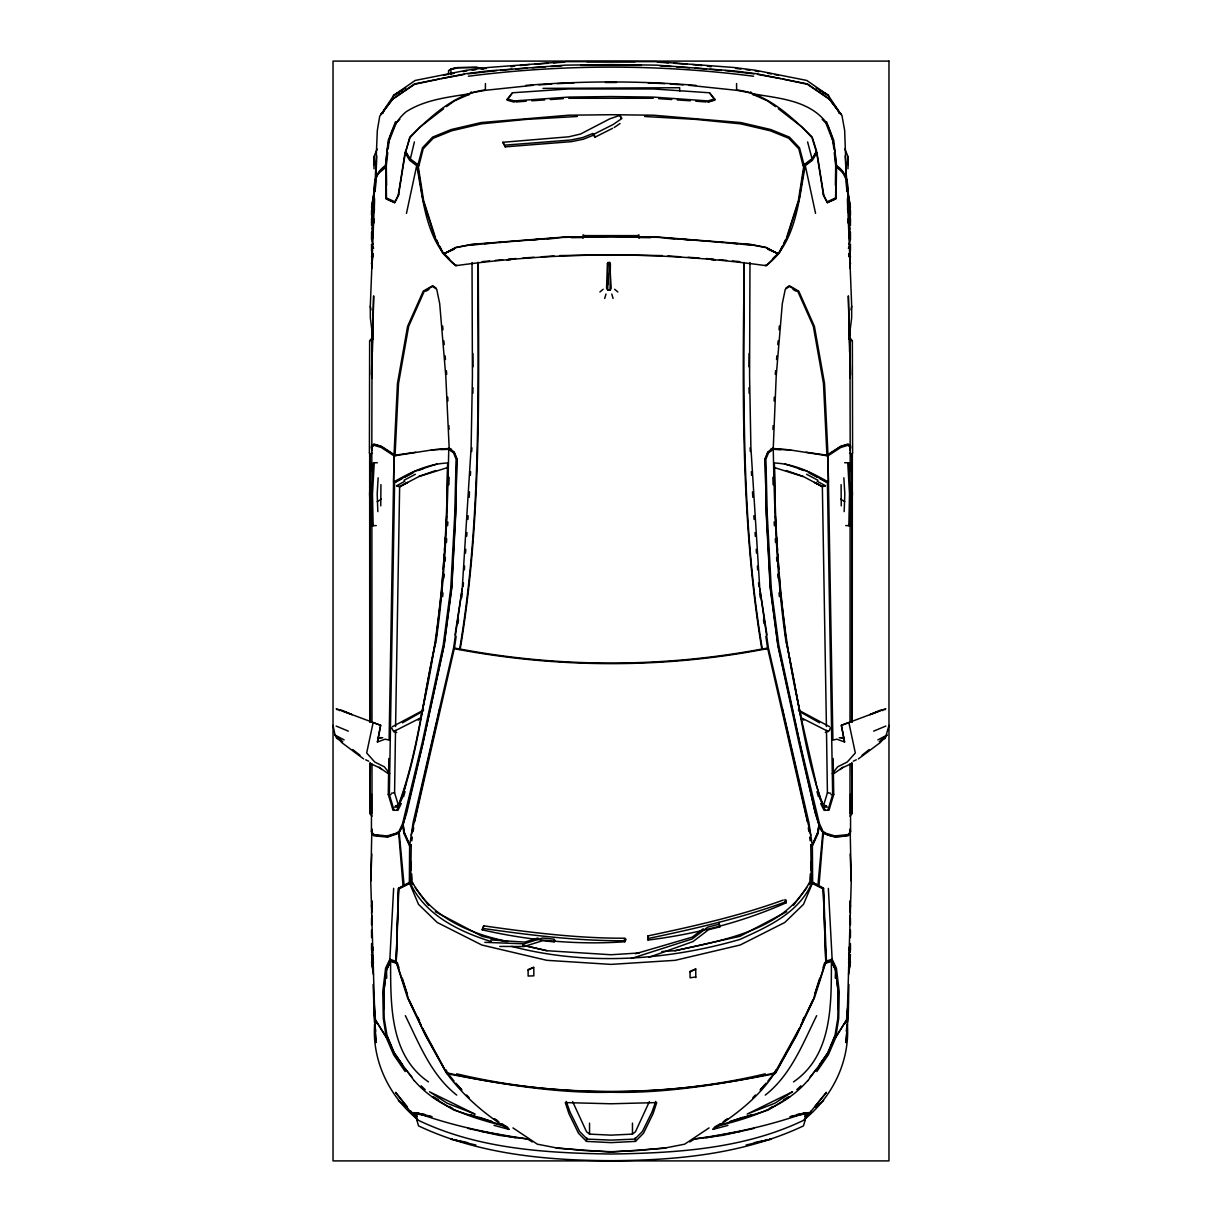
<?xml version="1.0" encoding="UTF-8"?>
<svg xmlns="http://www.w3.org/2000/svg" width="1222" height="1222" viewBox="0 0 1222 1222"><rect width="100%" height="100%" fill="white"/><g stroke="black" fill="none" stroke-linecap="round" stroke-linejoin="round"><path stroke-width="1.5" d="M370.403 721.637L370.205 456.341L370.984 455.653L369.411 452.965L369.64 340.862L372.068 337.822L371.809 452.552M850.741 464.436L847.763 462.741L850.741 464.436L852.406 493.78L850.527 525.689L848.862 525.582L849.504 493.78L847.763 462.741L844.631 462.741M850.008 763.979L849.993 813.989L852.223 813.165L852.238 763.918M850.008 722.385L850.1 525.796M850.161 470.852L850.191 453.805L852.33 454.309L852.253 722.324M850.191 452.552L849.947 337.822L852.36 340.862L852.589 452.965L851.016 455.653L851.795 456.341L851.597 721.637M851.581 762.971L852.192 813.638L849.84 816.113M371.839 829.998L370.74 881.138L374.864 1018.98L386.534 1037.738L387.099 1036.057L394.309 1053.883L414.258 1080.798M499.767 946.424L524.024 946.546L542.522 940.726L554.131 941.872L554.146 939.168L542.537 938.007L524.024 943.827L484.828 942.33M847.992 168.758L848.083 156.752L844.86 149.008M848.862 525.582L850.115 524.574L850.802 493.78L849.061 463.856M371.534 239.527L371.58 232.043M371.534 924.886L371.58 918.104M371.534 950.258L371.58 943.552M850.42 937.656L850.466 930.171M373.856 164.878L373.917 156.752L377.14 149.008M371.534 215.103L371.58 210.306M371.58 256.223L372.236 264.257M372.725 947.264L372.679 950.12L372.618 947.264M380.745 505.862L380.928 484.63M386.61 185.316L386.305 165.825L387.756 152.674M849.382 947.264L849.366 950.12L849.275 947.264M850.42 913.369L849.764 905.303M810.751 844.57L811.362 881.719L823.521 888.272L811.362 881.719L809.881 879.473L810.385 873.837M372.634 236.533C372.649 243.132 372.618 229.308 372.634 233.035M372.695 234.242L372.725 232.073L372.695 233.035M748.949 366.829L749.117 353.479M849.366 236.533L849.382 238.641L849.305 236.335M849.382 231.936L849.275 238.519M848.923 244.339L850.145 241.406L849.382 236.32L850.161 228.086L847.732 221.549M372.863 337.914L370.342 317.873L370.297 306.294L374.528 198.651M374.222 209.909C375.261 194.97 370.205 175.831 385.77 166.406L386.305 166.711M401.32 803.48L397.975 810.308L393.01 810.262L388.275 794.544L388.825 758.48M389.115 739.493L394.003 455.837L381.233 447.466L373.84 445.22L371.442 447.099L371.839 450.643M406.452 782.187L402.084 798.424L398.341 806.031L395.454 806.031L398.296 804.947L394.584 792.818L395.516 730.313M395.577 726.51L399.64 486.631L418.932 476.565L448.046 467.43M607.716 290.225L608.128 264.884L609.641 262.394L611.199 288.316L610.053 290.225L607.716 290.225L606.57 288.316L607.38 263.647L609.641 262.394M372.618 947.356L373.168 950.181L372.618 947.356L371.855 952.473L373.382 959.606M401.885 478.795L395.76 482.094L393.606 482.094L394.08 455.837L432.405 449.879L449.833 448.398M472.868 393.301L472.96 387.649M607.762 284.573L607.945 273.484M835.39 185.316L835.695 165.825L834.244 152.674M837.91 1009.311L838.216 991.393M850.161 829.998L851.26 881.138L847.136 1018.98L835.466 1037.738L834.901 1036.057L827.691 1053.883L807.742 1080.798M837.773 1019.56L838.307 991.699M372.084 367.18L371.839 378.438L372.16 329.528L373.229 339.013M372.42 352.165L373.657 295.877L371.442 374.91M472.028 262.547L472.425 376.132L471.112 447.71L462.222 588.668L453.622 647.767L413.097 822.62L409.63 845.929L409.355 882.681L418.504 904.341L437.216 922.473L481.789 945.003L546.83 960.324L611 964.387L675.17 960.324L740.211 945.003L784.784 922.473L803.496 904.341L812.645 882.681L812.37 845.929L808.903 822.62L768.378 647.767L759.779 588.668L750.904 447.71L749.575 376.132L749.972 262.547M446.626 516.096L445.755 531.264M446.916 504.732L447.664 464.482C446.641 548.678 440.562 633.072 421.178 715.237M448.902 484.737L449.085 477.283M849.366 233.035L849.382 231.89L849.305 234.242M835.268 978.089L835.573 968.893L831.052 959.789M374.742 191.136L377.338 130.387L379.721 116.197L392.552 99.181L414.563 83.89L466.162 73.656L487.578 70.952L565.618 65.133L611 64.583L656.382 65.133L734.422 70.952L755.838 73.656L807.437 83.89L829.799 99.471L841.042 114.471L838.781 112.21L839.193 113.127L837.528 109.094M408.392 998.343L396.188 961.24L398.479 888.272L410.638 881.719L412.12 879.473L411.615 873.837M508.047 941.566C470.165 933.975 429.426 916.821 411.539 880.405L409.523 883.063L398.784 888.47L396.203 962.233L407.506 997.687L425.485 1035.477L446.32 1072.687C553.994 1097.692 668.006 1097.692 775.68 1072.687L796.515 1035.477L814.494 997.687L825.797 962.233L823.216 888.47L825.812 961.24L813.608 998.343M844.173 511.621L844.814 493.78L843.852 477.802M848.862 984.458L848.328 1012.58L845.991 1042.61L847.365 1024.265C850.069 1060.91 832.671 1096.531 804.458 1119.367L811.393 1110.829M373.199 253.641L371.839 264.792M370.74 881.138L371.839 853.995M396.188 961.24L398.479 888.272M772.946 429.426L773.114 425.638M774.122 400.969L774.274 397.181M851.092 507.97L851.092 483.118M375.78 181.085L375.154 191.151L376.85 155.805M386.289 1037.386L383.311 1018.568L382.776 991.653L385.602 968.16L389.864 959.224L393.637 888.379M394.08 455.837L397.257 455.18L394.034 454.569L397.456 383.464L407.583 326.381L423.224 291.187L432.16 286.009L436.743 289.37L439.706 303.713L445.801 376.3L449.207 448.795L431.397 449.879M409.355 882.681L410.638 881.719L411.249 844.57M370.908 483.118L370.908 507.97M471.692 451.483L471.891 447.832M376.269 525.582L371.473 525.689L370.724 524.65L369.594 493.78L371.259 464.436L374.238 462.741L372.939 463.856L371.198 493.78L371.885 524.574L373.138 525.582L372.496 493.78L374.238 462.741L377.369 462.741M469.187 497.339L469.492 491.824M470.394 475.297L470.592 471.616M586.514 1141.394L578.48 1133.237L568.963 1113.731L565.282 1102.595L611 1103.772L656.718 1102.595L653.037 1113.731L643.52 1133.237L635.486 1141.394L611 1142.631L586.514 1141.394L586.728 1137.697M371.61 470.638L372.023 463.489M378.148 477.802L377.186 493.78L377.827 511.621M374.574 190.601C373.245 180.688 377.079 171.217 385.449 165.596L388.229 140.408L395.531 121.665M371.839 960.782L372.053 957.513M372.068 960.156L373.245 972.162M849.382 217.516L849.718 212.536M849.932 209.222L847.365 188.463M849.641 216.63L850.161 208.443L847.396 191.258M849.932 910.94L850.161 904.555M441.753 590.089L435.903 640.099M442.013 586.3L442.914 573.011M443.174 569.223L444.212 554.04M444.457 550.236L445.373 536.962M442.67 596.596L442.929 592.869M443.968 577.945L444.228 574.218M445.144 561.158L445.404 557.431M446.442 542.507L446.702 538.765M447.603 525.704L447.863 521.977M848.343 1001.475L846.525 1020.064L835.466 1037.738M463.153 586.652L463.413 582.925M464.329 569.864L464.589 566.122M465.521 553.062L465.781 549.335M466.697 536.275L466.957 532.532M467.889 519.472L468.148 515.745M847.946 1001.841L847.106 1019.79L845.135 1023.532M371.839 254.207L372.13 250.464M471.707 92.78L485.363 90.306L485.44 83.539M371.855 261.966L372.466 254.497M371.855 952.305L372.16 948.578M849.84 911.23L850.145 907.534M849.87 919.127L850.161 915.415M372.13 956.887L373.184 967.396M849.84 221.014L850.145 217.317M818.969 885.996L823.292 833.282L818.847 824.438L815.059 812.034L777.986 645.14L770.395 587.538L766.469 514.065L765.079 458.892L767.63 452.629L773.266 447.802L776.199 376.3L782.294 303.713L785.257 289.37L789.84 286.009L798.776 291.187L814.417 326.381L824.544 383.464L827.966 454.569L824.743 455.18L827.92 455.837L828.394 482.094L826.24 482.094L820.115 478.795M775.298 374.436L775.603 370.724M776.535 359.558L776.856 355.831M777.788 344.665L778.109 340.938M779.04 329.772L779.346 326.045M849.565 216.172L850.161 209.008M847.503 1022.417L848.328 1002.147M810.721 870.079L811.576 860.7M817.885 885.461L822.803 832.625M644.651 116.487L695.669 119.389L740.731 123.865L770.334 130.785L788.801 138.285L798.806 148.84L803.236 166.268L811.836 159.654L816.25 151.971L816.938 152.536L823.765 195.153M847.381 164.313L848.083 156.752L848.144 164.878M850.161 450.643L850.558 447.099L848.16 445.22L840.767 447.466L827.997 455.837L832.885 739.493M388.168 148.916L389.008 141.385M850.161 449.406L850.558 445.877L848.144 443.998L840.751 446.213L827.966 454.569M848.771 339.013L849.84 329.528L850.161 378.438L849.916 367.18M383.693 992.738L386.427 968.893L390.948 959.789M383.784 992.417L386.687 968.496M849.137 337.914L851.658 317.873L851.703 306.294L847.472 198.651M409.737 844.952L404.054 832.258L402.985 824.636L406.743 812.645L422.644 744.702L444.182 645.338L451.835 587.629L455.745 514.065L456.799 458.739L453.988 452.109L448.734 447.802L454.37 452.629L456.921 458.892L455.531 514.065L451.605 587.538L444.014 645.14L422.69 744.03L403.153 824.438L399.09 832.518L388.107 836.52L374.436 835.191L371.442 831.708L371.839 828.822M790.603 449.879L773.266 449.207L773.266 447.802L768.012 452.109L765.201 458.739L766.255 514.065L770.166 587.629L777.818 645.338L799.356 744.702L815.257 812.645L819.015 824.636L817.946 832.258L812.263 844.952M456.127 636.402L454.538 647.461L414.502 822.192M457.99 623.51L458.51 619.829M461.687 597.726L462.222 594.045M846.25 1031.124L847.243 1024.158M411.799 840.843L412.333 837.101M413.143 831.51L413.693 827.783M374.268 221.549L371.839 228.086L372.618 236.32L371.855 241.406L373.077 244.339M819.015 824.636L817.61 832.762L812.294 845.212L811.118 844.814M819.275 825.324L818.053 833.511L812.37 845.929L810.843 845.471M462.222 588.668L455.012 634.905M714.763 1126.821L713.006 1129.372C737.034 1113.96 761.016 1095.431 775.894 1070.884L799.341 1028.328M803.648 166.986L798.394 200.469L786.54 237.755M835.711 1037.386L838.689 1018.568L839.224 991.653L836.398 968.16L832.136 959.224L828.363 888.379M374.635 188.463L372.068 209.222M398.235 195.153L405.062 152.536L405.75 151.971L410.164 159.654L418.764 166.268L423.194 148.84L433.199 138.285L451.666 130.785L481.269 123.865L526.331 119.389L577.349 116.487M816.25 151.971L816.663 153.178L812.324 160.342L805.298 165.627C798.577 200.087 796.301 242.827 766.087 265.678C663.454 251.427 558.546 251.427 455.913 265.678C425.699 242.827 423.423 200.087 416.702 165.627L409.675 160.342L405.337 153.178L405.75 151.971M848.755 972.162L849.932 960.156M374.604 191.258L371.839 208.443L372.359 216.63M848.648 970.192L849.244 966.434M837.773 1018.537L834.595 1037.89M372.16 816.113L369.808 813.638L370.419 762.971M374.696 187.165L371.58 207.389L374.467 191.151M848.572 974.652L850.42 961.851L848.816 970.848M372.221 900.965L371.534 906.434L372.16 902.844M849.779 268.351L850.466 262.806L849.84 266.381M411.279 835.222L424.385 776.245M454.248 648.072L459.686 648.974C481.178 521.458 478.184 391.33 477.726 262.47L478.26 262.425C478.703 391.33 481.697 521.504 460.19 649.065L459.686 649.585M811.836 159.654L816.617 151.161L812.187 137.032C791.077 116.518 767.263 93.452 736.637 89.939M435.536 641.962C423.194 696.815 417.695 754.432 397.669 807.116L394.584 807.085M390.383 740.349L385.067 739.188L377.415 742.029L380.638 725.318L342.236 710.96M848.816 967.396L849.87 956.887M849.764 264.257L850.42 256.223M372.236 905.303L371.58 913.369M851.001 309.838L851.703 306.294M848.648 967.748L850.466 954.489L848.542 962.768M879.275 741.571L885.247 738.348L888.974 725.41M848.618 959.606L849.84 948.578M437.934 716.917L439.905 707.66M882.681 710.654L882.864 709.783L879.779 710.44L869.82 714.671M406.468 213.376L416.702 165.627M424.813 774.381L437.522 718.765M851.795 456.341L852.33 454.309L849.58 453.194M414.395 141.935L410.164 159.654M604.676 298.474L606.005 294.028M834.901 1037.096L827.722 1054.082L816.525 1070.411M834.886 1035.813L827.691 1052.86L819.55 1064.729M403.581 796.698L405.017 791.612M416.656 1113.624L416.656 1119.474L418.535 1125.89C478.459 1154.179 545.577 1160.396 611 1160.686C676.423 1160.396 743.541 1154.179 803.465 1125.89L805.344 1119.474L805.344 1113.624M827.92 810.262L832.656 794.544L827.401 482.369L806.764 471.112L784.723 463.902M833.175 758.48L833.725 794.544L828.99 810.262L824.025 810.308L820.68 803.48M826.484 730.313L827.416 792.818L823.704 804.947L826.546 806.031L823.659 806.031L819.916 798.424M405.643 151.864L409.813 137.032C430.923 116.518 454.737 93.452 485.363 89.939M626.046 939.214L624.9 941.75C577.09 945.125 528.851 940.528 482.186 929.82L483.775 925.848C530.577 932.523 577.701 938.42 625.068 938.206L623.923 940.757C576.57 940.955 529.447 935.074 482.629 928.399M483.775 925.848L482.186 929.82M374.512 209.42L371.534 218.814L371.58 225.474L374.406 219.196M814.723 993.853L819.702 978.242M823.032 967.824L824.697 962.615M371.855 216.63L374.406 208.718M407.476 482.415L399.64 486.845L396.6 485.913M848.939 256.651L850.161 253.168M848.648 255.994L850.42 250.953L850.466 244.156L848.374 248.31M655.756 1101.419L652.013 1111.959L642.405 1131.496L634.86 1139.103L611 1140.126L587.14 1139.103L579.595 1131.496L569.987 1111.959L566.244 1101.419M830.334 727.945L829.356 730.649L825.308 732.482M814.264 997.58L796.805 1034.301L774.992 1073.71C720.995 1083.868 666.448 1093.598 611 1092.239C555.552 1093.598 501.005 1083.868 447.008 1073.71L422.659 1028.328M389.65 139.736L396.065 123.178L399.823 119.298M775.68 1072.687L776.657 1070.228L775.787 1071.526M649.371 1101.602L635.471 1131.725L632.461 1134.123L611 1135.146L589.539 1134.123L586.529 1131.725L572.629 1101.602M384.472 109.094L382.807 113.127L383.219 112.21L380.959 114.471L392.201 99.471L414.701 84.272L439.462 79.018M554.131 941.872L554.895 940.161M834.886 1036.531L835.436 1038.333L828.348 1054.785L816.815 1071.572M851.016 455.653L852.589 452.965M802.518 1020.645L804.091 1017.315M800.929 1024.998L812.813 1000.008M386.427 969.917L390.948 960.828L396.57 962.814L390.582 960.202M816.663 1015.665C802.701 1043.909 790.833 1075.1 765.262 1095.111M371.442 832.915L373.84 835.802L387.527 837.131L398.708 833.282L403.153 824.438L404.39 832.762L409.706 845.212L410.882 844.814M386.687 969.52L390.948 960.828M385.77 166.406L386.045 198.85L394.507 202.608L398.708 194.588M782.248 246.264L778.811 253.061L773.404 257.888M783.974 242.857L785.685 239.466M396.906 810.308C418.168 756.785 422.904 697.411 436.025 641.474C445.282 577.838 447.512 513.423 448.734 449.207L451.437 449.207M775.206 1071.144L776.046 1069.861M776.046 1070.9L772.946 1074.902M384.777 108.727L393.958 95.056L402.175 90.336M819.58 1064.927L827.722 1053.059M514.187 101.319L514.202 102.113L507.069 100.173L512.476 92.78L568.505 88.962L653.495 88.962L709.524 92.78L714.931 100.173L707.798 102.113L714.946 99.394L709.524 92.78M507.054 99.394L512.476 92.78M394.507 202.608L395.073 201.844L386.855 198.178M849.382 947.356L848.832 950.181L849.382 947.356L850.145 952.473M793.353 905.471L806.764 887.584M808.995 884.606L811.225 881.627M380.959 114.471L392.552 99.181M831.418 960.202L825.324 962.921L831.052 960.828L835.573 969.917M804.458 1119.367L826.454 1092.346L814.875 1106.567M884.881 709.829L885.751 708.699L870.431 714.442M832.319 773.572L837.681 766.82L847.243 762.024L855.324 752.981L848.862 722.523L841.362 725.318L844.585 742.029L836.933 739.188L831.617 740.349M468.897 94.827L471.295 91.894M766.209 1083.104L760.069 1090.024M767.905 1081.119L774.656 1072.901M850.558 794.025L850.558 831.708L847.564 835.191C837.528 837.727 821.062 837.681 818.847 824.438M850.558 832.915L848.16 835.802L834.947 837.146L823.292 833.282M809.942 1077.178L816.495 1069.189M877.854 739.89L886.943 735.125L880.054 742.747L858.333 758.938M752.813 1097.768L755.425 1094.988M760.619 1089.413L764.514 1085.228M812.645 882.681L811.927 882.651C799.188 912.941 768.027 926.597 739.89 939.443C666.219 960.767 586.377 965.945 511.758 946.408M805.115 1116.725L808.597 1113.288L790.237 1116.755M805.115 1116.022L808.597 1112.585L797.187 1114.449M599.895 291.982L603.118 289.278M450.994 74.664L450.918 69.119L457.7 67.79L476.519 67.5L483.515 68.615L476.29 67.256L457.853 67.546L451.208 68.844L448.55 70.83L448.566 74.557M378.438 173.402L386.289 166.91M782.538 79.018L807.299 84.272L829.448 99.181L841.927 115.357L844.662 130.387L846.846 191.151L846.22 181.085M456.707 265.128L455.913 265.678L443.54 253.977L455.913 247.409L471.539 244.385L563.861 237.083L611 236.518L658.139 237.083L750.461 244.385L766.087 247.409L778.46 253.977L766.087 265.678L765.293 265.128M793.521 1081.898C832.808 1054.968 831.204 1003.629 831.418 961.225L825.889 963.211M448.55 70.83L451.208 68.844M796.805 1089.718L800.868 1085.793M807.711 1080.615C784.219 1107.789 749.254 1118.115 715.634 1126.577L720.186 1123.675M772.487 259.095L779.315 253.015L787.105 237.557L799.081 199.904L804.382 166.085L799.494 147.786L789.397 137.108L770.746 129.532L740.853 122.551L653.281 115.204L611 114.715L568.719 115.204L481.147 122.551L451.254 129.532L432.603 137.108L422.507 147.786L417.618 166.085L422.919 199.904L434.895 237.557L442.685 253.015L449.513 259.095M840.156 769.555L842.936 767.156M392.613 99.624L393.805 95.27L415.22 80.438L466.804 70.204L488.204 67.485L566.168 61.635L655.832 61.635L733.796 67.485L755.196 70.204L806.78 80.438L828.577 95.56L816.25 87.862M803.328 165.291L812.019 158.677L807.605 141.951M880.558 740.501L886.943 735.125M410.607 1110.829L417.542 1119.367C389.344 1096.531 371.946 1060.925 374.635 1024.28L376.009 1042.61L373.657 1001.475M815.486 1107.132L823.643 1100.548M372.053 446.488L374.421 444.594L381.753 446.84L394.477 455.18M862.06 755.227L869.239 749.544M443.647 108.758L420.108 126.951L410.012 137.612L405.292 152.949L398.54 195.169L394.843 202.562L386.458 198.835C386.671 169.705 381.065 132.862 406.086 111.813C424.996 99.685 447.664 97.302 469.34 93.773M703.23 928.796L692.217 937.152L635.425 953.771M785.715 288.255L788.786 286.009L797.706 291.187L813.348 326.381L823.475 383.464L826.927 455.195L806.108 452.232M446.504 106.62L454.599 100.8L469.508 94.216M834.427 773.236L841.546 768.21L852.406 763.139M418.214 720.14L421.116 718.108M614.192 127.516L620.043 123.498M709.05 1127.906L684.641 1144.189L666.357 1147.748L637.762 1150.559L611 1151.704L584.238 1150.559L555.643 1147.748L537.359 1144.189L512.95 1127.906M827.523 455.18L840.247 446.84L847.579 444.594L849.947 446.488M723.21 1121.735L727.747 1118.833L724.615 1120.65M405.75 87.862L393.423 95.56L398.907 92.78M689.727 1141.974L694.264 1139.148M769.585 1108.354L772.716 1106.445M783.684 1099.754L788.389 1096.882M789.916 1096.745L767.966 1110.141L717.925 1125.768M767.63 452.629L773.266 449.207C774.519 513.439 776.703 577.838 785.975 641.474C799.096 697.411 803.832 756.785 825.094 810.308M377.231 501.6L381.371 499.172M425.989 291.187L428.968 289.461M835.695 166.711C851.994 174.104 846.678 195.551 847.778 209.909M423.606 710.043L392.415 726.678M402.42 722.828L422.843 711.311M393.606 482.094C410.485 472.334 428.51 463.566 448.398 462.97M404.772 481.346L396.692 485.653L399.716 486.585M420.857 717.742L393.652 731.535L391.666 727.945M409.538 883.521L399.059 888.806M404.956 477.145L413.128 472.838M403.978 480.292L415.419 474.258M786.663 911.704L739.89 936.342L675.018 950.716L661.85 951.541M399.64 486.631L407.476 482.598M443.54 253.977L455.913 247.638L471.539 244.644L563.861 237.358L611 236.793L658.139 237.358L750.461 244.644L766.087 247.638L778.46 253.977M502.838 142.287L504.61 145.174L570.811 139.995L582.68 137.567L592.731 133.549L593.984 134.16L613.093 124.537L621.891 118.503L619.936 115.342L609.625 118.916L580.526 134.038L568.856 136.788L502.838 142.287L505.221 146.854L571.438 141.66L583.306 139.232L593.342 135.23L595.083 137.139L612.589 128.325M853.292 761.199L856.317 759.794M835.145 198.178L826.927 201.844L827.493 202.608L835.955 198.85L836.581 166.65L835.711 166.91M444.136 253.565L454.233 249.273M873.654 731.138L885.889 726.051M805.344 1119.474C745.145 1148.94 676.896 1153.033 611 1154.026C545.104 1153.033 476.855 1148.94 416.656 1119.474M528.118 970.192L533.8 967.244L528.118 969.55L528.118 976.042L533.831 975.843L533.8 967.87M695.776 977.615L695.746 969.015L690.063 971.322L690.063 977.799L695.776 976.974M690.063 971.948L695.746 969.015M786.204 902.768C742.411 922.152 695.517 934.173 648.027 940.054L648.011 938.542C694.249 928.812 740.532 918.364 784.982 902.126L786.204 902.768L786.204 900.095M369.64 340.862L371.885 339.991M879.764 710.96L841.362 725.318L844.585 742.029M648.867 957.33L693.057 941.551L708.561 929.728L719.88 926.856L719.88 925.054M825.812 961.24L832.136 959.224M418.061 470.531L423.102 468.774M418.932 476.366L435.78 470.531M371.259 464.436L372.939 463.856M783.256 900.064C739.356 916.011 693.638 926.261 648.011 935.884L648.027 940.054M810.308 1113.379L805.833 1112.662C770.135 1125.661 732.849 1133.39 695.333 1138.828M730.16 1121.475L742.762 1117.351M730.191 1121.674L751.805 1114.617M537.94 938.022L524.788 942.101L490.77 939.917M631.423 958.445L692.217 938.939L707.721 927.147L719.04 924.26L719.04 922.473M826.423 726.51L822.36 486.631L814.524 482.415L822.284 486.585L825.308 485.653L817.228 481.346M825.4 485.913L822.284 486.585M411.157 845.471L409.63 845.929L403.947 833.511L402.725 825.324M714.641 99.028L707.737 100.907L653.296 97.088L611 96.553L568.704 97.088L514.263 100.907L507.359 99.028M835.695 165.825L836.551 165.596C844.921 171.217 848.755 180.688 847.426 190.601M713.006 1129.372L727.976 1125.386M372.42 453.194L369.67 454.309L369.747 722.324M437.277 463.902L415.236 471.112L394.599 482.369L389.344 794.544L394.08 810.262M790.222 1116.648L805.833 1112.662M675.018 950.716C724.035 939.917 785.731 930.278 810.461 880.405L811.927 882.651M764.605 1140.309L767.798 1139.576M769.402 1139.209L771.724 1138.675M746.107 1145.029L771.021 1139.286M754.31 1142.677L763.017 1140.676M754.157 1128.364L722.828 1135.345L694.89 1138.965M765.293 1073.832C664.722 1097.692 557.278 1097.692 456.707 1073.832M415.892 452.232L395.073 455.195L398.525 383.464L408.652 326.381L424.294 291.187L433.214 286.009L436.285 288.255M452.43 68.951L457.028 68.05M705.995 1137.865L718.551 1135.421M443.601 75.229L447.16 74.573M450.735 73.916L454.294 73.259M463.214 71.624L466.789 70.968M441.234 78.636L464.391 74.389M720.384 1135.085L740.547 1131.389M848.16 834.595L834.901 835.94L825.996 833.282L822.986 831.342L819.412 823.628L799.784 742.609L778.765 645.002L771.25 588.256L767.248 514.386L765.889 459.151L768.546 452.766L773.266 449.207L770.563 449.207M461.488 96.064L465.185 95.438M459.686 648.974L460.19 649.065C559.523 667.716 662.477 667.716 761.81 649.065L767.752 648.072M407.125 1106.567L395.546 1092.346L411.692 1113.379L416.167 1112.662L431.778 1116.648M510.872 66.706L514.615 66.217M520.205 65.499L529.508 64.522M472.135 70.204L475.709 69.746M481.056 69.074L486.402 68.401M467.965 73.839L496.926 70.586M468.438 76.238C562.96 64.094 659.04 64.094 753.562 76.238M391.483 793.185L394.584 792.818M485.363 90.306L533.266 85.28M372.573 233.448L372.618 236.32M665.822 1148.145L611 1152.102L556.178 1148.145M506.84 259.996L510.506 259.66M841.133 738.073L844.387 737.752M471.539 245.057L478.917 244.385M484.447 243.865L491.84 243.178M499.218 242.506L504.747 241.987M512.125 241.314L517.67 240.795M482.201 261.63L489.625 260.943M495.2 260.423L502.639 259.736M508.215 259.217L515.653 258.529M500.669 70.28L511.896 69.349M515.638 69.028L526.804 68.157M515.928 101.976L526.254 101.182M531.799 100.8L544.722 99.929M550.267 99.547L563.205 98.661M535.053 64.14L547.975 63.284M553.52 62.902L564.595 62.154M532.349 67.79L545.272 66.92M550.817 66.553L561.891 65.805M525.842 85.403C582.482 80.805 639.518 80.805 696.158 85.403M538.81 84.898L551.733 84.028M557.278 83.661L573.928 82.852M528.759 240.077L537.986 239.466M547.227 238.855L554.62 238.382M523.001 257.995L533.983 257.277M541.3 256.803L554.116 255.963M559.6 255.597L611 254.818L662.4 255.597M371.473 525.689L373.138 525.582M370.724 524.65L371.885 524.574M639.243 952.961L611 954.749L546.982 950.716L522.879 945.37M849.382 236.32L849.427 233.448M440.989 449.604L449.696 449.268M839.239 737.737L844.31 737.63M586.865 61.711L635.135 61.711M580.725 65.377L641.275 65.377M605.44 82.485L616.56 82.485M568.749 98.279L653.251 98.279M571.407 237.679L582.711 237.542M827.416 807.085L824.331 807.116L820.481 799.28L815.548 782.187M542.98 88.381L679.692 87.724L679.707 91.314M845.731 525.582L850.527 525.689M388.275 794.544L391.055 794.544M830.945 794.544L833.725 794.544M648.072 82.852L664.722 83.661M639.289 237.542L650.593 237.679M377.69 737.63L382.761 737.737M772.304 449.268L781.011 449.604M667.38 238.382L674.773 238.855M684.014 239.466L693.241 240.077M667.884 255.963L680.7 256.803M688.017 257.277L698.999 257.995M850.115 524.574L851.276 524.65M657.405 62.154L668.48 62.902M674.025 63.284L686.947 64.14M692.492 64.522L701.795 65.499M660.109 65.805L671.183 66.553M676.728 66.92L689.651 67.79M695.196 68.157L706.362 69.028M670.267 84.028L683.19 84.898M688.734 85.28L736.637 90.306L750.293 92.78M658.795 98.661L671.733 99.547M677.278 99.929L690.201 100.8M695.746 101.182L706.072 101.976M710.104 69.349L721.331 70.28M725.074 70.586L754.05 73.839M772.167 448.398L789.595 449.879L827.92 455.837M704.33 240.795L709.875 241.314M717.253 241.987L722.782 242.506M730.16 243.178L737.553 243.865M743.083 244.385L750.461 245.057M706.347 258.529L713.785 259.217M719.361 259.736L726.8 260.423M732.375 260.943L739.799 261.63M711.494 259.66L715.16 259.996M377.613 737.752L380.867 738.073M827.416 792.818L830.517 793.185M735.598 68.401L740.944 69.074M746.291 69.746L749.865 70.204M707.385 66.217L711.128 66.706M527.11 1138.965L499.172 1135.345L467.843 1128.364M773.602 462.97C793.49 463.566 811.515 472.334 828.394 482.094M752.66 93.773C778.399 98.295 808.872 100.021 826.148 122.383C838.261 145.968 836.031 173.173 835.543 198.835L827.157 202.562L823.46 195.169L816.708 152.949L811.988 137.612L801.892 126.951L778.353 108.758M526.667 1138.828C489.151 1133.39 451.865 1125.661 416.167 1112.662M454.309 648.683C555.598 668.144 660.674 668.77 762.054 649.63L767.691 648.683L761.81 649.065C740.746 521.87 742.472 390.032 744.274 262.47C743.816 391.33 740.822 521.458 762.314 648.974M756.815 95.438L760.512 96.064M373.84 834.595L387.099 835.94L396.004 833.282L399.014 831.342L402.588 823.628L422.216 742.609L443.235 645.002L450.75 588.256L454.752 514.386L456.112 459.151L453.454 452.766L448.734 449.207L454.37 452.629M755.211 70.968L758.786 71.624M767.706 73.259L771.265 73.916M774.84 74.573L778.399 75.229M757.609 74.389L780.766 78.636M481.453 1131.389L501.616 1135.085M503.449 1135.421L516.005 1137.865M506.198 941.673L482.11 936.342L435.338 911.704M424.813 1114.449L413.403 1112.585L416.885 1116.022M431.763 1116.74L413.403 1113.288L416.885 1116.725M454.202 1139.576L457.395 1140.309M458.983 1140.676L467.69 1142.677M475.893 1145.029L450.979 1139.271M450.276 1138.675L452.598 1139.209M522.879 945.049L546.982 950.716M491.366 941.627C459.212 931.592 424.645 914.957 410.073 882.651M773.954 467.43L803.068 476.565M504.075 1125.768L454.034 1110.141L432.084 1096.745M494.024 1125.386L508.994 1129.372L507.237 1126.821M385.449 165.596L386.305 165.825M393.652 731.535L396.692 732.482M479.238 1117.351L491.84 1121.475M470.195 1114.617L491.809 1121.674M786.22 470.531L803.068 476.366L822.36 486.631M798.898 468.774L803.939 470.531M389.864 959.224L395.561 961.271M396.111 963.211L390.582 961.225C390.796 1003.629 389.192 1054.968 428.479 1081.898M369.762 763.918L369.777 813.165L372.007 813.989L371.992 763.979M614.651 289.278L617.874 291.982M850.115 339.991L852.36 340.862M608.128 262.394L610.389 263.647L610.053 290.225M336.111 726.051L348.346 731.138M767.767 249.273L777.864 253.565M351.569 714.442L336.249 708.699L337.119 709.829M333.026 725.41L335.057 735.125L344.146 739.89M352.18 714.671L342.221 710.44L339.136 709.783L339.319 710.654M752.492 94.216L767.401 100.8L775.496 106.62M828.348 731.535L801.143 717.742M369.594 763.139L380.454 768.21L387.573 773.236M365.684 759.794L368.708 761.199M829.585 726.678L798.394 710.043M822.941 888.806L812.462 883.521M823.109 92.78L828.211 95.27L829.387 99.624M806.581 474.258L818.022 480.292M808.872 472.838L817.044 477.145M342.725 741.571L336.753 738.348L335.057 735.125L341.442 740.501M799.157 711.311L819.58 722.828M819.825 90.336L828.042 95.056L837.223 108.727M793.032 289.461L796.011 291.187M497.385 1120.65L494.253 1118.833L498.79 1121.735M840.629 499.172L844.769 501.6M433.611 1096.882L438.316 1099.754M449.284 1106.445L452.415 1108.354M527.736 1139.148L532.273 1141.974M501.814 1123.675L506.366 1126.577C472.746 1118.115 437.782 1107.789 414.289 1080.615M508.994 1129.372C485.134 1114.8 463.78 1096.165 447.008 1073.71L425.195 1034.301L407.736 997.58M394.034 454.569L381.249 446.213L373.856 443.998L371.442 445.877L371.839 449.406M800.884 718.108L803.786 720.14M363.667 758.938L341.946 742.747L335.057 735.125M352.761 749.544L359.94 755.227M398.357 1100.533L406.514 1107.132M418.672 165.291L409.981 158.677L405.383 151.161M379.064 767.156L381.844 769.555M448.596 257.888L443.189 253.061L439.752 246.264M421.132 1085.793L425.195 1089.718M456.738 1095.111C431.167 1075.1 419.299 1043.909 405.337 1015.665M836.23 166.406L842.951 172.928L845.991 178.931M623.923 940.757L624.9 941.75M411.692 1113.379L417.542 1119.367M822.177 119.298L825.935 123.178L832.35 139.736M457.486 1085.228L461.381 1089.413M466.575 1094.988L469.187 1097.768M461.931 1090.024L455.791 1083.104M369.411 452.965L370.984 455.653M405.505 1069.189L412.058 1077.178M447.344 1072.901L454.095 1081.119M449.054 1074.902L445.954 1070.9M750.705 91.894L753.103 94.827M389.681 773.572L384.319 766.82L374.757 762.024L366.676 752.981L373.138 722.523L380.638 725.318L377.415 742.029M829.448 99.181L841.042 114.471M410.775 881.627L413.005 884.606M415.236 887.584L428.647 905.471M402.45 1064.729L394.309 1052.86L387.114 1035.813M394.278 1053.059L402.42 1064.927M405.475 1070.411L394.278 1054.082L387.099 1037.096M405.185 1071.572L393.652 1054.785L386.564 1038.333L387.114 1036.531M445.954 1069.861L446.794 1071.144M446.213 1071.526L445.343 1070.228L446.32 1072.687M386.534 1037.738L375.475 1020.064L374.054 1001.841M376.865 1023.532L374.894 1019.79L373.672 1002.147M436.33 239.466L438.041 242.857M823.292 194.588L827.493 202.608M373.627 248.31L371.534 244.156L371.58 250.953L373.352 255.994M831.052 960.828L835.313 969.52M417.909 1017.315L419.482 1020.645M409.187 1000.008L421.071 1024.998M847.594 219.196L850.42 225.474L850.466 218.814L847.488 209.42M611.764 294.028L613.093 298.474M826.469 121.665L833.771 140.408L836.551 165.596M619.936 115.342L621.036 118.32M593.984 134.16L595.083 137.139M592.731 133.549L593.342 135.23M504.61 145.174L505.221 146.854M371.839 253.168L373.061 256.651M719.04 924.26L719.88 926.856M847.594 208.718L850.145 216.63M397.303 962.615L398.968 967.824M402.298 978.242L407.277 993.853M435.475 237.755L423.606 200.469L418.352 166.986M816.983 791.612L818.419 796.698M387.405 1037.89L384.227 1018.537M370.205 456.341L369.67 454.309L371.809 453.805L371.839 470.852M373.458 962.768L371.534 954.489L373.352 967.748M784.478 718.765L797.187 774.381M797.615 776.245L810.721 835.222M807.498 822.192L767.462 647.461L765.873 636.402M816.036 782.874L800.425 714.717L786.464 641.962M805.298 165.627L815.548 213.376M782.095 707.66L784.066 716.917M370.297 306.294L370.999 309.838M766.988 634.905L759.779 588.668M800.822 715.237C781.881 634.692 775.496 552.023 774.458 469.477L774.336 464.482L775.084 504.732M373.184 970.848L371.58 961.851L373.428 974.652M847.533 191.151L850.42 207.389L847.304 187.165M372.16 266.381L371.534 262.806L372.221 268.351M849.84 902.844L850.466 906.434L849.779 900.965M372.756 966.434L373.352 970.192M808.307 827.783L808.857 831.51M809.667 837.101L810.201 840.843M759.779 594.045L760.313 597.726M763.49 619.829L764.01 623.51M374.757 1024.158L375.75 1031.124M850.161 828.822L850.558 831.708M786.097 640.099L780.247 590.089M835.313 968.496L838.216 992.417M835.573 968.893L838.307 992.738M845.15 155.805L847.258 191.136M832.992 141.385L833.832 148.916M374.619 164.313L373.917 156.752L374.008 168.758M399.197 832.625L404.115 885.461M410.424 860.7L411.279 870.079M442.654 326.045L442.96 329.772M443.892 340.938L444.212 344.665M445.144 355.831L445.465 359.558M446.397 370.724L446.702 374.436M374.497 1022.417L373.138 984.458M371.839 209.008L372.435 216.172M849.534 254.497L850.145 261.966M371.855 217.317L372.16 221.014M398.708 833.282L403.031 885.996M371.855 907.534L372.16 911.23M371.839 915.415L372.13 919.127M849.87 250.464L850.161 254.207M736.637 90.306L736.561 83.539M753.852 515.745L754.111 519.472M755.043 532.532L755.303 536.275M756.219 549.335L756.479 553.062M757.411 566.122L757.671 569.864M758.587 582.925L758.847 586.652M774.137 521.977L774.397 525.704M775.298 538.765L775.558 542.507M776.596 557.431L776.856 561.158M777.772 574.218L778.032 577.945M779.071 592.869L779.331 596.596M776.245 531.264L775.374 516.096M776.627 536.962L777.543 550.236M777.788 554.04L778.826 569.223M779.086 573.011L779.987 586.3M849.672 257.231L848.801 253.641M849.916 261.004L850.161 264.792M371.839 904.555L372.084 908.358M849.611 253.321L850.145 261.584M849.947 957.513L850.161 960.782M372.282 212.536L372.618 217.516M371.855 907.625L372.068 910.94M849.977 463.489L850.39 470.638M635.272 1137.697L635.486 1141.394M751.408 471.616L751.606 475.297M752.508 491.824L752.813 497.339M750.125 447.832L750.323 451.483M849.305 233.035L849.275 232.073M823.521 888.272L826.439 961.271M447.726 397.181L447.878 400.969M448.886 425.638L449.054 429.426M850.161 853.995L851.26 881.138M386.427 968.893L386.732 978.089M850.558 374.91L848.343 295.877L849.58 352.165M849.382 238.702L849.366 237.557M772.915 477.283L773.098 484.737M372.695 237.557L372.725 238.519L372.695 236.335M383.693 991.699L384.227 1019.56M749.04 387.649L749.132 393.301M383.784 991.393L384.09 1009.311M648.011 935.884L648.027 937.396M472.883 353.479L473.051 366.829M850.42 210.306L850.466 215.103M841.087 484.63L841.255 505.862M850.42 232.043L850.466 239.527M850.42 918.104L850.466 924.886M850.42 943.552L850.466 950.258M371.534 930.171L371.58 937.656M371.9 525.796L371.992 722.385M784.982 899.468L784.982 902.126M638.938 238.321L638.938 234.823L637.441 235.617L584.559 235.617L583.062 234.823L583.062 238.321M632.461 1123.125L632.461 1134.123M589.539 1123.125L589.539 1134.123M371.442 794.025L371.442 831.708M792.467 1091.781L774.901 1103.191L747.161 1114.067L792.467 1091.781M608.892 262.699L607.38 263.647L609.641 264.884L608.892 262.699M888.974 61.1L333.026 61.1L333.026 1160.9L888.974 1160.9L888.974 61.1M474.839 1114.067L447.099 1103.191L429.533 1091.781L474.839 1114.067"/></g></svg>
